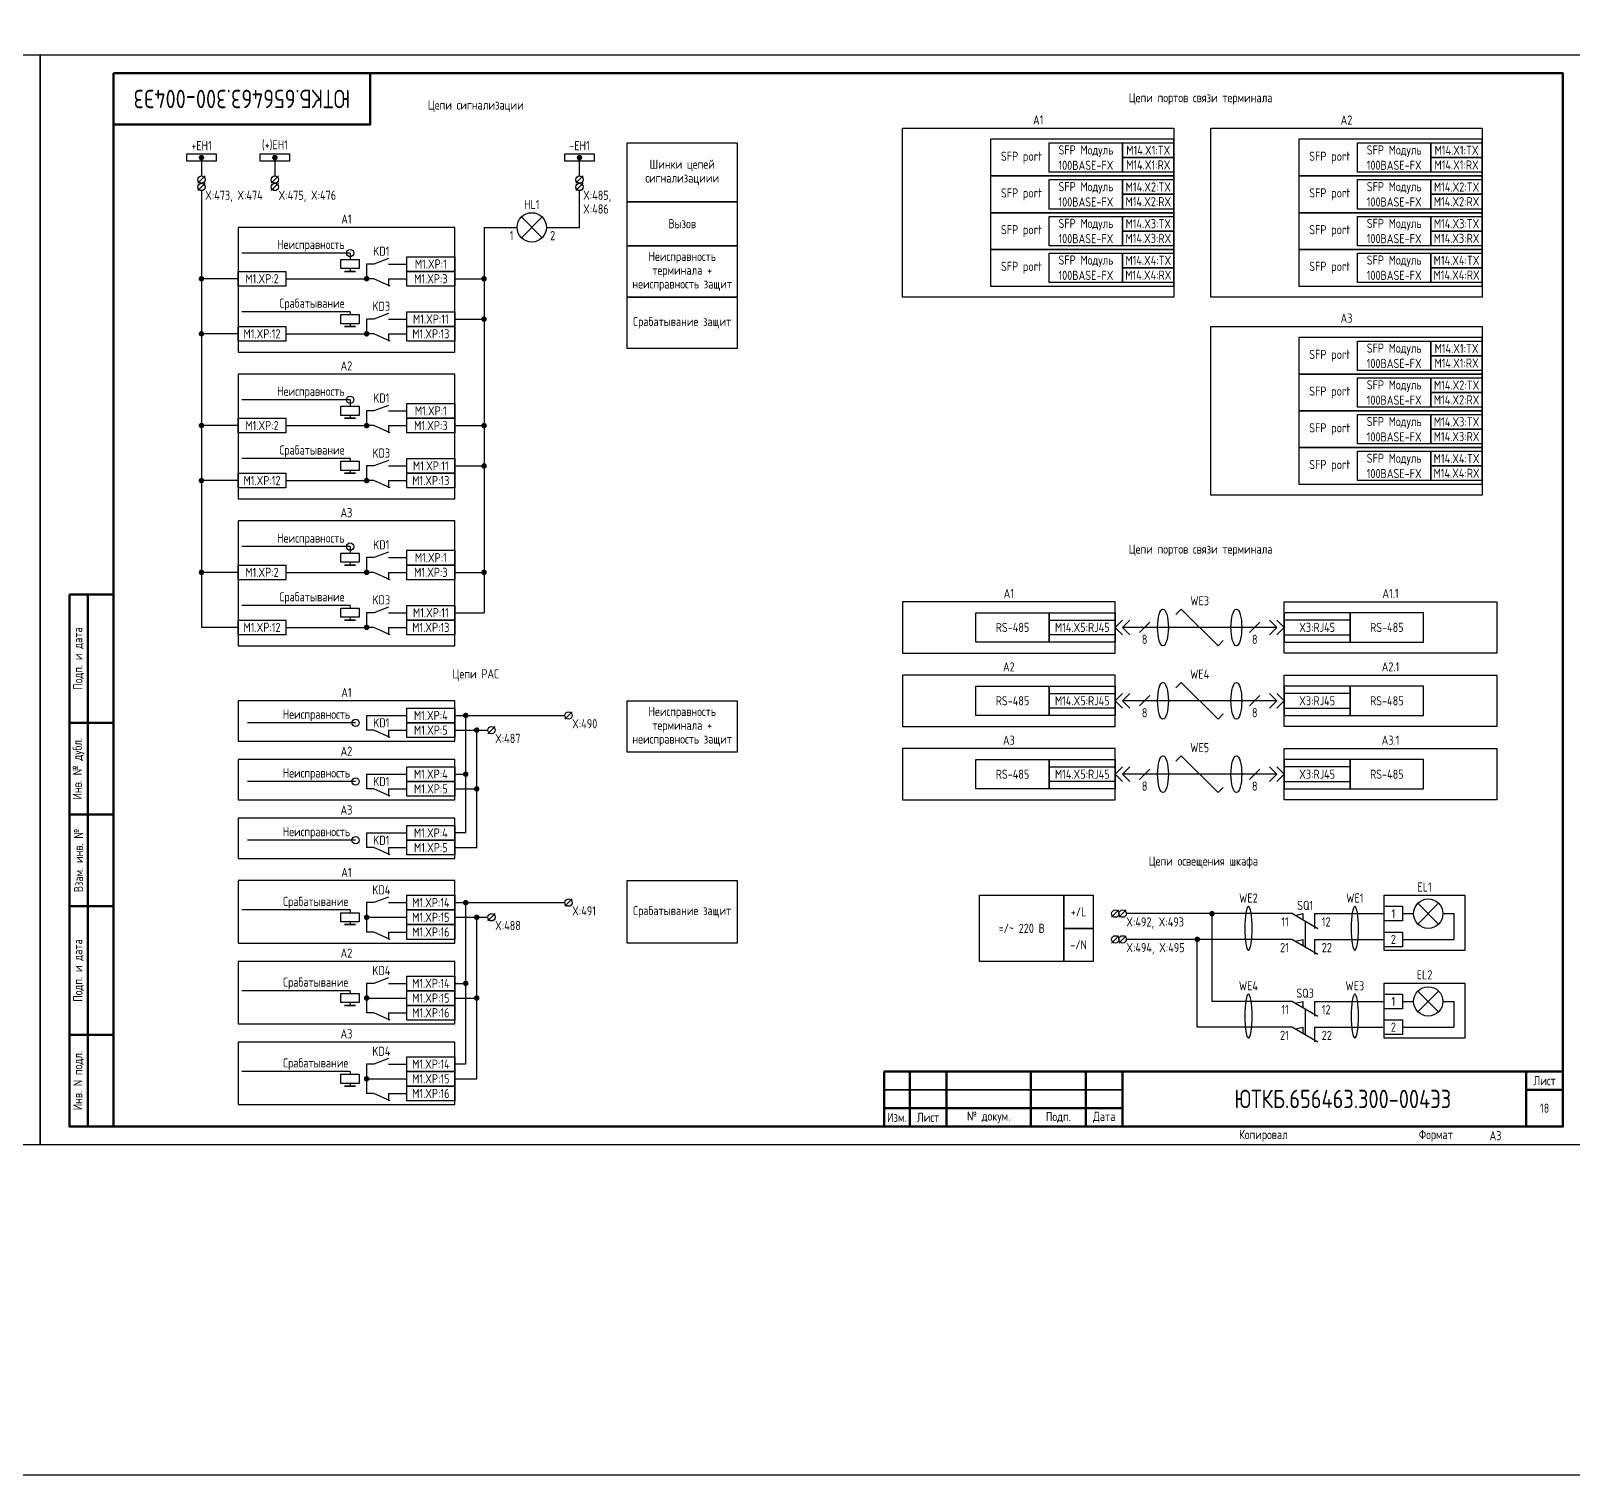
# Model space of a CAD drawing. Header units: millimetres. Extents: x -1612 to 9998, y -90 to 1220.
# Drawn here: x 7137.5 to 7557.5, y -90 to 303.6 of the extents above; entities that cross this region are included whole.
import ezdxf

# ---------------------------------------------------------------- set-up
doc = ezdxf.new("R2010")
doc.units = ezdxf.units.MM
doc.styles.add('Gost_type_A', font='GOST_0.TTF')

# ---------------------------------------------------------------- blocks, each defined once
blk = doc.blocks.new('Штамп угловой верхний')
at = {"lineweight": 50}
blk.add_lwpolyline([(0, 0), (70, 0), (70, -14), (0, -14)], close=True, dxfattribs=at)
blk = doc.blocks.new('Формат_А3')
blk.add_lwpolyline([(-420, 297), (0, 297), (0, 0), (-420, 0)], close=True)
at = {"lineweight": 50}
blk.add_lwpolyline([(-400, 292), (-5, 292), (-5, 5), (-400, 5)], close=True, dxfattribs=at)
blk = doc.blocks.new('Штамп малый нижний')
at = {"lineweight": 50}
for points in [[(-185, 15), (-178, 15), (-178, 5), (-185, 5)], [(-178, 15), (-168, 15), (-168, 5), (-178, 5)], [(-168, 15), (-145, 15), (-145, 5), (-168, 5)], [(-145, 15), (-130, 15), (-130, 5), (-145, 5)], [(-130, 15), (-120, 15), (-120, 5), (-130, 5)], [(-120, 15), (-10, 15), (-10, 0), (-120, 0)], [(-10, 15), (0, 15), (0, 10), (-10, 10)], [(-10, 10), (0, 10), (0, 0), (-10, 0)], [(-185, 5), (-178, 5), (-178, 0), (-185, 0)], [(-178, 5), (-168, 5), (-168, 0), (-178, 0)], [(-168, 5), (-145, 5), (-145, 0), (-168, 0)], [(-145, 5), (-130, 5), (-130, 0), (-145, 0)], [(-130, 5), (-120, 5), (-120, 0), (-130, 0)]]:
    blk.add_lwpolyline(points, close=True, dxfattribs=at)
for points in [[(-185, 15), (-178, 15), (-178, 10), (-185, 10)], [(-178, 15), (-168, 15), (-168, 10), (-178, 10)], [(-168, 15), (-145, 15), (-145, 10), (-168, 10)], [(-145, 15), (-130, 15), (-130, 10), (-145, 10)], [(-130, 15), (-120, 15), (-120, 10), (-130, 10)], [(-185, 10), (-178, 10), (-178, 5), (-185, 5)], [(-178, 10), (-168, 10), (-168, 5), (-178, 5)], [(-168, 10), (-145, 10), (-145, 5), (-168, 5)], [(-145, 10), (-130, 10), (-130, 5), (-145, 5)], [(-130, 10), (-120, 10), (-120, 5), (-130, 5)]]:
    blk.add_lwpolyline(points, close=True)
at = {"char_height": 2.5, "style": 'Gost_type_A'}
for s, insert, width, attachment_point in [('Лист', (-5, 12.5), 10, 5), ('Изм.', (-181.5, 2.5), 7, 5), ('Лист', (-173, 2.5), 10, 5), ('№ докум.', (-156.5, 2.5), 23, 5), ('Подп.', (-137.5, 2.5), 15, 5), ('Дата', (-125, 2.5), 10, 5), ('Копировал', (-75, -2.53), 13.1202, 6), ('Формат', (-30, -2.53), 13.1202, 6)]:
    blk.add_mtext(s, dxfattribs=dict(at, insert=insert, width=width, attachment_point=attachment_point))
blk = doc.blocks.new('POINT')
at = {"const_width": 0.75}
blk.add_lwpolyline([(-0.375, 0, 1), (0.375, 0, 1)], format="xyb", close=True, dxfattribs=at)
blk = doc.blocks.new('Шинка')
blk.add_lwpolyline([(-4, 1), (4, 1), (4, -1), (-4, -1)], close=True)
blk.add_blockref('POINT', (0, 0))
blk = doc.blocks.new('Штамп левый нижний')
at = {"lineweight": 50}
for points in [[(-12, 145), (-7, 145), (-7, 110), (-12, 110)], [(-7, 145), (0, 145), (0, 110), (-7, 110)], [(-12, 110), (-7, 110), (-7, 85), (-12, 85)], [(-7, 110), (0, 110), (0, 85), (-7, 85)], [(-12, 85), (-7, 85), (-7, 60), (-12, 60)], [(-7, 85), (0, 85), (0, 60), (-7, 60)], [(-12, 60), (-7, 60), (-7, 25), (-12, 25)], [(-7, 60), (0, 60), (0, 25), (-7, 25)], [(-12, 25), (-7, 25), (-7, 0), (-12, 0)], [(-7, 25), (0, 25), (0, 0), (-7, 0)]]:
    blk.add_lwpolyline(points, close=True, dxfattribs=at)
at = {"char_height": 2.5, "attachment_point": 5, "rotation": 90, "style": 'Gost_type_A'}
for s, insert, width in [('Подп. и дата', (-9.5, 127.5), 35), ('Инв. № дубл.', (-9.5, 97.5), 25), ('Взам. инв. №', (-9.5, 72.5), 25), ('Подп. и дата', (-9.5, 42.5), 35), ('Инв. N подл.', (-9.5, 12.5), 25)]:
    blk.add_mtext(s, dxfattribs=dict(at, insert=insert, width=width))

msp = doc.modelspace()

# ---------------------------------------------------------------- linework, layer by layer
for p, q in [((7184, 269), (7184, 264)), ((7287, 264), (7287, 269)), ((7204, 268), (7204, 264)), ((7185, 264), (7183, 262)), ((7185, 262), (7183, 260)), ((7205, 264), (7203, 262)), ((7205, 262), (7203, 260)), ((7288, 264), (7286, 262)), ((7288, 262), (7286, 260)), ((7287, 262), (7287, 262.01)), ((7287, 262), (7287, 262.01)), ((7184, 260), (7184, 141)), ((7287, 250), (7287, 260)), ((7271.17, 252.83), (7276.83, 247.17)), ((7276.83, 252.83), (7271.17, 247.17)), ((7261, 250), (7270, 250)), ((7261, 250), (7261, 145)), ((7278, 250), (7287, 250)), ((7224.5, 243), (7195, 243)), ((7224.5, 243), (7224.5, 241.25)), ((7194, 236), (7184, 236)), ((7224.5, 238.75), (7224.5, 238)), ((7235, 236), (7235, 234)), ((7253, 236), (7261, 236)), ((7224.5, 227), (7195, 227)), ((7224.5, 227), (7224.5, 226.25)), ((7224.5, 223.75), (7224.5, 223)), ((7253, 225), (7261, 225)), ((7194, 221), (7184, 221)), ((7235, 221), (7235, 219)), ((7224.5, 203), (7195, 203)), ((7224.5, 203), (7224.5, 201.25)), ((7224.5, 198.75), (7224.5, 198)), ((7194, 196), (7184, 196)), ((7235, 196), (7235, 194)), ((7253, 196), (7261, 196)), ((7224.5, 187), (7195, 187)), ((7224.5, 187), (7224.5, 186.25)), ((7253, 185), (7261, 185)), ((7194, 181), (7184, 181)), ((7224.5, 183.75), (7224.5, 183)), ((7235, 181), (7235, 179)), ((7224.5, 163), (7195, 163)), ((7224.5, 163), (7224.5, 161.25)), ((7194, 156), (7184, 156)), ((7224.5, 158.75), (7224.5, 158)), ((7235, 156), (7235, 154)), ((7253, 156), (7261, 156)), ((7224.5, 147), (7195, 147)), ((7224.5, 147), (7224.5, 146.25)), ((7224.5, 143.75), (7224.5, 143)), ((7253, 145), (7261, 145)), ((7433, 141), (7435, 143)), ((7433, 141), (7435, 143)), ((7435, 141), (7437, 143)), ((7435, 141), (7437, 143)), ((7449.53, 144.53), (7451, 146)), ((7451, 146), (7461, 136)), ((7477, 141), (7475, 143)), ((7477, 141), (7475, 143)), ((7479, 141), (7477, 143)), ((7479, 141), (7477, 143)), ((7194, 141), (7184, 141)), ((7235, 141), (7235, 139)), ((7433, 141), (7435, 139)), ((7433, 141), (7435, 139)), ((7477, 141), (7435, 141)), ((7435, 141), (7437, 139)), ((7435, 141), (7437, 139)), ((7442.41, 142.41), (7439.59, 139.59)), ((7472.41, 142.41), (7469.59, 139.59)), ((7477, 141), (7475, 139)), ((7477, 141), (7475, 139)), ((7479, 141), (7477, 139)), ((7479, 141), (7477, 139)), ((7461, 136), (7462.41, 137.41)), ((7449.53, 124.53), (7451, 126)), ((7451, 126), (7461, 116)), ((7433, 121), (7435, 123)), ((7433, 121), (7435, 123)), ((7435, 121), (7437, 123)), ((7435, 121), (7437, 123)), ((7442.41, 122.41), (7439.59, 119.59)), ((7472.41, 122.41), (7469.59, 119.59)), ((7477, 121), (7475, 123)), ((7477, 121), (7475, 123)), ((7479, 121), (7477, 123)), ((7479, 121), (7477, 123)), ((7285.01, 118), (7283.01, 116)), ((7433, 121), (7435, 119)), ((7433, 121), (7435, 119)), ((7477, 121), (7435, 121)), ((7435, 121), (7437, 119)), ((7435, 121), (7437, 119)), ((7477, 121), (7475, 119)), ((7477, 121), (7475, 119)), ((7479, 121), (7477, 119)), ((7479, 121), (7477, 119)), ((7226, 115), (7196.5, 115)), ((7229, 117), (7229, 113)), ((7253, 117), (7283, 117)), ((7256, 85), (7256, 117)), ((7264.01, 114), (7262.01, 112)), ((7461, 116), (7462.41, 117.41)), ((7235, 113), (7235, 111)), ((7253, 113), (7262, 113)), ((7259, 81), (7259, 113)), ((7449.53, 104.53), (7451, 106)), ((7451, 106), (7461, 96)), ((7229, 101), (7229, 97)), ((7253, 101), (7256, 101)), ((7433, 101), (7435, 103)), ((7433, 101), (7435, 103)), ((7433, 101), (7435, 99)), ((7433, 101), (7435, 99)), ((7435, 101), (7437, 103)), ((7435, 101), (7437, 103)), ((7477, 101), (7435, 101)), ((7435, 101), (7437, 99)), ((7435, 101), (7437, 99)), ((7442.41, 102.41), (7439.59, 99.59)), ((7472.41, 102.41), (7469.59, 99.59)), ((7477, 101), (7475, 103)), ((7477, 101), (7475, 103)), ((7477, 101), (7475, 99)), ((7477, 101), (7475, 99)), ((7479, 101), (7477, 103)), ((7479, 101), (7477, 103)), ((7479, 101), (7477, 99)), ((7479, 101), (7477, 99)), ((7226, 99), (7196.5, 99)), ((7235, 97), (7235, 95)), ((7253, 97), (7259, 97)), ((7461, 96), (7462.41, 97.41)), ((7229, 85), (7229, 81)), ((7256, 85), (7253, 85)), ((7226, 83), (7196.5, 83)), ((7235, 81), (7235, 79)), ((7253, 81), (7259, 81)), ((7224.5, 64), (7195, 64)), ((7224.5, 64), (7224.5, 63.25)), ((7253, 66), (7283, 66)), ((7256, 22), (7256, 66)), ((7264.01, 63), (7262.01, 61)), ((7285.01, 67), (7283.01, 65)), ((7434.01, 64), (7432.01, 62)), ((7436.01, 64), (7434.01, 62)), ((7481.28, 63), (7436.01, 63)), ((7481.28, 63), (7488.2, 59)), ((7482.14, 62.5), (7484.14, 63)), ((7484.14, 63), (7484.14, 61.34)), ((7487.28, 63), (7487.28, 59)), ((7487.28, 63), (7506.28, 63)), ((7511.28, 63), (7514.28, 63)), ((7515.45, 65.83), (7521.11, 60.17)), ((7521.11, 65.83), (7515.45, 60.17)), ((7522.28, 63), (7525.28, 63)), ((7525.28, 63), (7525.28, 56)), ((7224.5, 60.75), (7224.5, 60)), ((7253, 62), (7262, 62)), ((7259, 18), (7259, 62)), ((7459.36, 39.09), (7459.36, 62.99)), ((7235, 58), (7235, 56)), ((7434.01, 57), (7432.01, 55)), ((7436.01, 57), (7434.01, 55)), ((7481.28, 56), (7436.01, 56)), ((7455.36, 32.09), (7455.36, 55.99)), ((7481.28, 56), (7488.2, 52)), ((7482.14, 55.5), (7484.14, 56)), ((7484.14, 56), (7484.14, 54.34)), ((7487.28, 56), (7487.28, 52)), ((7487.28, 56), (7506.28, 56)), ((7511.28, 56), (7525.28, 56)), ((7224.5, 42), (7195, 42)), ((7224.5, 42), (7224.5, 41.25)), ((7253, 44), (7256, 44)), ((7224.5, 38.75), (7224.5, 38)), ((7253, 40), (7259, 40)), ((7481.28, 39.09), (7459.36, 39.09)), ((7481.28, 39.09), (7488.2, 35.09)), ((7482.14, 38.59), (7484.14, 39.09)), ((7484.14, 39.09), (7484.14, 37.43)), ((7487.28, 39.09), (7487.28, 35.09)), ((7487.28, 39.09), (7506.28, 39.09)), ((7511.28, 39.09), (7514.28, 39.09)), ((7515.45, 41.91), (7521.11, 36.26)), ((7521.11, 41.91), (7515.45, 36.26)), ((7522.28, 39.09), (7525.28, 39.09)), ((7525.28, 39.09), (7525.28, 32.09)), ((7235, 36), (7235, 34)), ((7481.28, 32.09), (7455.36, 32.09)), ((7481.28, 32.09), (7488.2, 28.09)), ((7482.14, 31.59), (7484.14, 32.09)), ((7484.14, 32.09), (7484.14, 30.43)), ((7487.28, 32.09), (7487.28, 28.09)), ((7487.28, 32.09), (7506.28, 32.09)), ((7511.28, 32.09), (7525.28, 32.09)), ((7256, 22), (7253, 22)), ((7224.5, 20), (7195, 20)), ((7224.5, 20), (7224.5, 19.25)), ((7253, 18), (7259, 18)), ((7224.5, 16.75), (7224.5, 16)), ((7235, 14), (7235, 12))]:
    msp.add_line(p, q)
at = {"ltscale": 1.08}
for p, q in [((7231, 240), (7229, 240)), ((7229, 240), (7229, 236)), ((7235, 240), (7240, 240)), ((7207, 236), (7229, 236)), ((7231, 236), (7229, 236)), ((7235, 236), (7240, 236)), ((7231, 225), (7229, 225)), ((7229, 225), (7229, 221)), ((7235, 225), (7240, 225)), ((7207, 221), (7229, 221)), ((7231, 221), (7229, 221)), ((7235, 221), (7240, 221)), ((7231, 200), (7229, 200)), ((7229, 200), (7229, 196)), ((7235, 200), (7240, 200)), ((7207, 196), (7229, 196)), ((7231, 196), (7229, 196)), ((7235, 196), (7240, 196)), ((7231, 185), (7229, 185)), ((7229, 185), (7229, 181)), ((7235, 185), (7240, 185)), ((7207, 181), (7229, 181)), ((7231, 181), (7229, 181)), ((7235, 181), (7240, 181)), ((7231, 160), (7229, 160)), ((7229, 160), (7229, 156)), ((7235, 160), (7240, 160)), ((7207, 156), (7229, 156)), ((7231, 156), (7229, 156)), ((7235, 156), (7240, 156)), ((7231, 145), (7229, 145)), ((7229, 145), (7229, 141)), ((7235, 145), (7240, 145)), ((7207, 141), (7229, 141)), ((7231, 141), (7229, 141)), ((7235, 141), (7240, 141)), ((7229, 117), (7240, 117)), ((7231, 113), (7229, 113)), ((7235, 113), (7240, 113)), ((7229, 101), (7240, 101)), ((7231, 97), (7229, 97)), ((7235, 97), (7240, 97)), ((7229, 85), (7240, 85)), ((7231, 81), (7229, 81)), ((7235, 81), (7240, 81)), ((7231, 66), (7229, 66)), ((7229, 66), (7229, 58)), ((7235, 66), (7240, 66)), ((7229, 62), (7240, 62)), ((7231, 58), (7229, 58)), ((7235, 58), (7240, 58)), ((7231, 44), (7229, 44)), ((7229, 44), (7229, 36)), ((7235, 44), (7240, 44)), ((7229, 40), (7240, 40)), ((7231, 36), (7229, 36)), ((7235, 36), (7240, 36)), ((7231, 22), (7229, 22)), ((7229, 22), (7229, 14)), ((7235, 22), (7240, 22)), ((7229, 18), (7240, 18)), ((7231, 14), (7229, 14)), ((7235, 14), (7240, 14))]:
    msp.add_line(p, q, dxfattribs=at)
at = {"ltscale": 4.32}
for p, q in [((7235, 241.5), (7231, 240)), ((7235.39, 234), (7231, 236)), ((7235, 226.5), (7231, 225)), ((7235.39, 219), (7231, 221)), ((7235, 201.5), (7231, 200)), ((7235.39, 194), (7231, 196)), ((7235, 186.5), (7231, 185)), ((7235.39, 179), (7231, 181)), ((7235, 161.5), (7231, 160)), ((7235.39, 154), (7231, 156)), ((7235, 146.5), (7231, 145)), ((7235.39, 139), (7231, 141)), ((7235.39, 111), (7231, 113)), ((7235.39, 95), (7231, 97)), ((7235.39, 79), (7231, 81)), ((7235, 67.5), (7231, 66)), ((7235.39, 56), (7231, 58)), ((7235, 45.5), (7231, 44)), ((7235.39, 34), (7231, 36)), ((7235, 23.5), (7231, 22)), ((7235.39, 12), (7231, 14))]:
    msp.add_line(p, q, dxfattribs=at)
at = {"ltscale": 0.5}
for p, q in [((7484.74, 61), (7484.74, 54)), ((7484.74, 37.09), (7484.74, 30.09))]:
    msp.add_line(p, q, dxfattribs=at)
for points in [[(-1612, 1220), (9998.36, 1220), (9998.36, -90), (-1612, -90)], [(7330, 257), (7300, 257), (7300, 273), (7330, 273)], [(7375, 277), (7449, 277), (7449, 231), (7375, 231)], [(7399, 264), (7449, 264), (7449, 274), (7399, 274)], [(7415, 273), (7435, 273), (7435, 265), (7415, 265)], [(7435, 273), (7449, 273), (7449, 269), (7435, 269)], [(7459, 277), (7533, 277), (7533, 231), (7459, 231)], [(7483, 264), (7533, 264), (7533, 274), (7483, 274)], [(7499, 273), (7519, 273), (7519, 265), (7499, 265)], [(7519, 273), (7533, 273), (7533, 269), (7519, 269)], [(7435, 269), (7449, 269), (7449, 265), (7435, 265)], [(7519, 269), (7533, 269), (7533, 265), (7519, 265)], [(7399, 254), (7449, 254), (7449, 264), (7399, 264)], [(7415, 263), (7435, 263), (7435, 255), (7415, 255)], [(7435, 263), (7449, 263), (7449, 259), (7435, 259)], [(7483, 254), (7533, 254), (7533, 264), (7483, 264)], [(7499, 263), (7519, 263), (7519, 255), (7499, 255)], [(7519, 263), (7533, 263), (7533, 259), (7519, 259)], [(7330, 245), (7300, 245), (7300, 257), (7330, 257)], [(7435, 259), (7449, 259), (7449, 255), (7435, 255)], [(7519, 259), (7533, 259), (7533, 255), (7519, 255)], [(7399, 244), (7449, 244), (7449, 254), (7399, 254)], [(7415, 253), (7435, 253), (7435, 245), (7415, 245)], [(7435, 253), (7449, 253), (7449, 249), (7435, 249)], [(7483, 244), (7533, 244), (7533, 254), (7483, 254)], [(7499, 253), (7519, 253), (7519, 245), (7499, 245)], [(7519, 253), (7533, 253), (7533, 249), (7519, 249)], [(7194, 216), (7253, 216), (7253, 250), (7194, 250)], [(7435, 249), (7449, 249), (7449, 245), (7435, 245)], [(7519, 249), (7533, 249), (7533, 245), (7519, 245)], [(7330, 231), (7300, 231), (7300, 245), (7330, 245)], [(7399, 234), (7449, 234), (7449, 244), (7399, 244)], [(7483, 234), (7533, 234), (7533, 244), (7483, 244)], [(7227, 241.25), (7227, 238.75), (7222, 238.75), (7222, 241.25)], [(7240, 242), (7253, 242), (7253, 238), (7240, 238)], [(7415, 243), (7435, 243), (7435, 235), (7415, 235)], [(7435, 243), (7449, 243), (7449, 239), (7435, 239)], [(7499, 243), (7519, 243), (7519, 235), (7499, 235)], [(7519, 243), (7533, 243), (7533, 239), (7519, 239)], [(7194, 238), (7207, 238), (7207, 234), (7194, 234)], [(7226, 238), (7223, 238)], [(7240, 238), (7253, 238), (7253, 234), (7240, 234)], [(7435, 239), (7449, 239), (7449, 235), (7435, 235)], [(7519, 239), (7533, 239), (7533, 235), (7519, 235)], [(7330, 217), (7300, 217), (7300, 231), (7330, 231)], [(7240, 227), (7253, 227), (7253, 223), (7240, 223)], [(7194, 223), (7207, 223), (7207, 219), (7194, 219)], [(7227, 226.25), (7227, 223.75), (7222, 223.75), (7222, 226.25)], [(7226, 223), (7223, 223)], [(7240, 223), (7253, 223), (7253, 219), (7240, 219)], [(7459, 223), (7533, 223), (7533, 177), (7459, 177)], [(7483, 210), (7533, 210), (7533, 220), (7483, 220)], [(7499, 219), (7519, 219), (7519, 211), (7499, 211)], [(7519, 219), (7533, 219), (7533, 215), (7519, 215)], [(7519, 215), (7533, 215), (7533, 211), (7519, 211)], [(7194, 176), (7253, 176), (7253, 210), (7194, 210)], [(7483, 200), (7533, 200), (7533, 210), (7483, 210)], [(7499, 209), (7519, 209), (7519, 201), (7499, 201)], [(7519, 209), (7533, 209), (7533, 205), (7519, 205)], [(7240, 202), (7253, 202), (7253, 198), (7240, 198)], [(7519, 205), (7533, 205), (7533, 201), (7519, 201)], [(7194, 198), (7207, 198), (7207, 194), (7194, 194)], [(7227, 201.25), (7227, 198.75), (7222, 198.75), (7222, 201.25)], [(7226, 198), (7223, 198)], [(7240, 198), (7253, 198), (7253, 194), (7240, 194)], [(7483, 190), (7533, 190), (7533, 200), (7483, 200)], [(7499, 199), (7519, 199), (7519, 191), (7499, 191)], [(7519, 199), (7533, 199), (7533, 195), (7519, 195)], [(7519, 195), (7533, 195), (7533, 191), (7519, 191)], [(7483, 180), (7533, 180), (7533, 190), (7483, 190)], [(7499, 189), (7519, 189), (7519, 181), (7499, 181)], [(7519, 189), (7533, 189), (7533, 185), (7519, 185)], [(7227, 186.25), (7227, 183.75), (7222, 183.75), (7222, 186.25)], [(7240, 187), (7253, 187), (7253, 183), (7240, 183)], [(7519, 185), (7533, 185), (7533, 181), (7519, 181)], [(7194, 183), (7207, 183), (7207, 179), (7194, 179)], [(7226, 183), (7223, 183)], [(7240, 183), (7253, 183), (7253, 179), (7240, 179)], [(7194, 136), (7253, 136), (7253, 170), (7194, 170)], [(7227, 161.25), (7227, 158.75), (7222, 158.75), (7222, 161.25)], [(7240, 162), (7253, 162), (7253, 158), (7240, 158)], [(7194, 158), (7207, 158), (7207, 154), (7194, 154)], [(7226, 158), (7223, 158)], [(7240, 158), (7253, 158), (7253, 154), (7240, 154)], [(7240, 147), (7253, 147), (7253, 143), (7240, 143)], [(7375, 134), (7433, 134), (7433, 148), (7375, 148)], [(7537, 134), (7479, 134), (7479, 148), (7537, 148)], [(7194, 143), (7207, 143), (7207, 139), (7194, 139)], [(7227, 146.25), (7227, 143.75), (7222, 143.75), (7222, 146.25)], [(7226, 143), (7223, 143)], [(7240, 143), (7253, 143), (7253, 139), (7240, 139)], [(7395, 145), (7415, 145), (7415, 137), (7395, 137)], [(7415, 145), (7433, 145), (7433, 137), (7415, 137)], [(7415, 143), (7433, 143), (7433, 139), (7415, 139)], [(7497, 145), (7479, 145), (7479, 137), (7497, 137)], [(7497, 143), (7479, 143), (7479, 139), (7497, 139)], [(7517, 145), (7497, 145), (7497, 137), (7517, 137)], [(7375, 114), (7433, 114), (7433, 128), (7375, 128)], [(7537, 114), (7479, 114), (7479, 128), (7537, 128)], [(7395, 125), (7415, 125), (7415, 117), (7395, 117)], [(7415, 125), (7433, 125), (7433, 117), (7415, 117)], [(7415, 123), (7433, 123), (7433, 119), (7415, 119)], [(7497, 125), (7479, 125), (7479, 117), (7497, 117)], [(7497, 123), (7479, 123), (7479, 119), (7497, 119)], [(7517, 125), (7497, 125), (7497, 117), (7517, 117)], [(7194, 110), (7253, 110), (7253, 121), (7194, 121)], [(7240, 119), (7253, 119), (7253, 115), (7240, 115)], [(7330, 107), (7300, 107), (7300, 121), (7330, 121)], [(7240, 115), (7253, 115), (7253, 111), (7240, 111)], [(7194, 94), (7253, 94), (7253, 105), (7194, 105)], [(7375, 94), (7433, 94), (7433, 108), (7375, 108)], [(7395, 105), (7415, 105), (7415, 97), (7395, 97)], [(7415, 105), (7433, 105), (7433, 97), (7415, 97)], [(7537, 94), (7479, 94), (7479, 108), (7537, 108)], [(7497, 105), (7479, 105), (7479, 97), (7497, 97)], [(7517, 105), (7497, 105), (7497, 97), (7517, 97)], [(7240, 103), (7253, 103), (7253, 99), (7240, 99)], [(7415, 103), (7433, 103), (7433, 99), (7415, 99)], [(7497, 103), (7479, 103), (7479, 99), (7497, 99)], [(7240, 99), (7253, 99), (7253, 95), (7240, 95)], [(7194, 78), (7253, 78), (7253, 89), (7194, 89)], [(7240, 87), (7253, 87), (7253, 83), (7240, 83)], [(7240, 83), (7253, 83), (7253, 79), (7240, 79)], [(7194, 55), (7253, 55), (7253, 72), (7194, 72)], [(7330, 55), (7300, 55), (7300, 72), (7330, 72)], [(7240, 68), (7253, 68), (7253, 64), (7240, 64)], [(7419, 50), (7396, 50), (7396, 68), (7419, 68)], [(7427, 59), (7419, 59), (7419, 68), (7427, 68)], [(7506.28, 68), (7528.28, 68), (7528.28, 53), (7506.28, 53)], [(7227, 63.25), (7227, 60.75), (7222, 60.75), (7222, 63.25)], [(7240, 64), (7253, 64), (7253, 60), (7240, 60)], [(7506.28, 65), (7511.28, 65), (7511.28, 61), (7506.28, 61)], [(7226, 60), (7223, 60)], [(7240, 60), (7253, 60), (7253, 56), (7240, 56)], [(7427, 50), (7419, 50), (7419, 59), (7427, 59)], [(7506.28, 58), (7511.28, 58), (7511.28, 54), (7506.28, 54)], [(7194, 33), (7253, 33), (7253, 50), (7194, 50)], [(7240, 46), (7253, 46), (7253, 42), (7240, 42)], [(7240, 42), (7253, 42), (7253, 38), (7240, 38)], [(7506.28, 44.09), (7528.28, 44.09), (7528.28, 29.09), (7506.28, 29.09)], [(7227, 41.25), (7227, 38.75), (7222, 38.75), (7222, 41.25)], [(7226, 38), (7223, 38)], [(7240, 38), (7253, 38), (7253, 34), (7240, 34)], [(7506.28, 41.09), (7511.28, 41.09), (7511.28, 37.09), (7506.28, 37.09)], [(7506.28, 34.09), (7511.28, 34.09), (7511.28, 30.09), (7506.28, 30.09)], [(7194, 11), (7253, 11), (7253, 28), (7194, 28)], [(7240, 24), (7253, 24), (7253, 20), (7240, 20)], [(7227, 19.25), (7227, 16.75), (7222, 16.75), (7222, 19.25)], [(7240, 20), (7253, 20), (7253, 16), (7240, 16)], [(7226, 16), (7223, 16)], [(7240, 16), (7253, 16), (7253, 12), (7240, 12)]]:
    msp.add_lwpolyline(points, close=True)
for centre, radius in [((7184, 263), 1), ((7184, 261), 1), ((7204, 263), 1), ((7204, 261), 1), ((7287, 263), 1), ((7287, 261), 1), ((7274, 250), 4), ((7224.5, 243), 1), ((7224.5, 203), 1), ((7224.5, 163), 1), ((7284.01, 117), 1), ((7226, 115), 1), ((7263.01, 113), 1), ((7226, 99), 1), ((7226, 83), 1), ((7263.01, 62), 1), ((7284.01, 66), 1), ((7433.01, 63), 1), ((7435.01, 63), 1), ((7518.28, 63), 4), ((7433.01, 56), 1), ((7435.01, 56), 1), ((7518.28, 39.09), 4)]:
    msp.add_circle(centre, radius)
for centre in [(7446, 141), (7466, 141), (7446, 121), (7466, 121), (7446, 101), (7466, 101)]:
    msp.add_ellipse(centre, major_axis=(0, -5), ratio=0.293778)
at = {"extrusion": (0, 0, -1)}
for centre in [(7469.28, 59), (7498.28, 59), (7469.28, 35.09), (7498.28, 35.09)]:
    msp.add_ellipse(centre, major_axis=(0, -6), ratio=0.166667, dxfattribs=at)

# ---------------------------------------------------------------- block references
for name, p in [('Формат_А3', (7140, 0)), ('Формат_А3', (7560, 0)), ('Штамп угловой верхний', (7160, 292)), ('Шинка', (7184, 269)), ('Шинка', (7204, 269)), ('Шинка', (7287, 269)), ('POINT', (7184, 236)), ('POINT', (7229, 236)), ('POINT', (7261, 236)), ('POINT', (7261, 225)), ('POINT', (7184, 221)), ('POINT', (7229, 221)), ('POINT', (7184, 196)), ('POINT', (7229, 196)), ('POINT', (7261, 196)), ('POINT', (7261, 185)), ('POINT', (7184, 181)), ('POINT', (7229, 181)), ('POINT', (7184, 156)), ('POINT', (7229, 156)), ('POINT', (7261, 156)), ('Штамп левый нижний', (7160, 5)), ('POINT', (7229, 141)), ('POINT', (7256, 117)), ('POINT', (7259, 113)), ('POINT', (7256, 101)), ('POINT', (7259, 97)), ('POINT', (7256, 66)), ('POINT', (7459.36, 62.99)), ('POINT', (7229, 62)), ('POINT', (7259, 62)), ('POINT', (7455.36, 55.99)), ('POINT', (7256, 44)), ('POINT', (7229, 40)), ('POINT', (7259, 40)), ('POINT', (7229, 18)), ('Штамп малый нижний', (7555, 5))]:
    msp.add_blockref(name, p)

# ---------------------------------------------------------------- texts
at = {"insert": (7195, 285), "char_height": 5, "width": 70, "attachment_point": 5, "rotation": 180, "style": 'Gost_type_A'}
msp.add_mtext('ЮТКБ.656463.300-004Э3', dxfattribs=at)
at = {"char_height": 2.5, "style": 'Gost_type_A'}
for s, insert, width, attachment_point, line_spacing_factor in [('Цепи портов связи терминала', (7456.25, 285), 197.5, 5, 0.9), ('Цепи сигнализации', (7258.75, 283), 197.5, 5, 0.9), ('A1', (7412, 278), 74.0002, 8, 0.9), ('A2', (7496, 278), 74.0002, 8, 0.9), ('Шинки цепей сигнализациии', (7315, 265), 29.9999, 5, 0.9), ('A1', (7223.5, 251), 59, 8, 0.9), ('Вызов', (7315, 251), 29.9999, 5, 0.9), ('Неисправность', (7223, 245), 37, 6, 0.8), ('Неисправность терминала + неисправность защит', (7315, 238), 29.9999, 5, 0.9), ('Срабатывание', (7223, 229), 37, 6, 0.8), ('Срабатывание защит', (7315, 224), 29.9999, 5, 0.9), ('A3', (7496, 224), 74.0002, 8, 0.9), ('A2', (7223.5, 211), 59, 8, 0.9), ('Неисправность', (7223, 205), 37, 6, 0.8), ('Срабатывание', (7223, 189), 37, 6, 0.8), ('A3', (7223.5, 171), 59, 8, 0.9), ('Неисправность', (7223, 165), 37, 6, 0.8), ('Цепи портов связи терминала', (7456.25, 162), 197.5, 5, 0.9), ('A1', (7404, 149), 58.0002, 8, 0.9), ('A1.1', (7508, 149), 58.0002, 8, 0.9), ('Срабатывание', (7223, 149), 37, 6, 0.8), ('A2', (7404, 129), 58.0002, 8, 0.9), ('A2.1', (7508, 129), 58.0002, 8, 0.9), ('Цепи РАС', (7258.75, 128), 197.5, 5, 0.9), ('A1', (7223.5, 122), 59, 8, 0.9), ('Неисправность', (7224.5, 117), 37, 6, 0.8), ('Неисправность терминала + неисправность защит', (7315, 114), 29.9999, 5, 0.9), ('A3', (7404, 109), 58.0002, 8, 0.9), ('A3.1', (7508, 109), 58.0002, 8, 0.9), ('A2', (7223.5, 106), 59, 8, 0.9), ('Неисправность', (7224.5, 101), 37, 6, 0.8), ('A3', (7223.5, 90), 59, 8, 0.9), ('Неисправность', (7224.5, 85), 37, 6, 0.8), ('Цепи освещения шкафа', (7457, 77), 122, 5, 0.9), ('A1', (7223.5, 73), 59, 8, 0.9), ('EL1', (7517.28, 69), 21.9942, 8, 0.9), ('Срабатывание', (7224, 66), 37, 6, 0.8), ('Срабатывание защит', (7315, 63.5), 29.9999, 5, 0.9), ('+/L', (7423, 63.5), 8, 5, 0.9), ('=/~ 220 В', (7407.5, 59), 23, 5, 0.9), ('-/N', (7423, 54.5), 8, 5, 0.9), ('A2', (7223.5, 51), 59, 8, 0.9), ('EL2', (7517.28, 45.09), 21.9942, 8, 0.9), ('Срабатывание', (7224, 44), 37, 6, 0.8), ('A3', (7223.5, 29), 59, 8, 0.9), ('Срабатывание', (7224, 22), 37, 6, 0.8)]:
    msp.add_mtext(s, dxfattribs=dict(at, insert=insert, width=width, attachment_point=attachment_point, line_spacing_factor=line_spacing_factor))
at = {"style": 'Gost_type_A'}
for s, insert, char_height, width, attachment_point in [('+EH1', (7184, 271), 2.5, 10, 8), ('(+)EH1', (7204, 271), 2.5, 10, 8), ('-EH1', (7287, 271), 2.5, 10, 8), ('SFP port', (7413, 269), 2.5, 20, 6), ('SFP Mодуль 100BASE-FX', (7425, 269), 2.5, 19.9998, 5), ('M14.X1:TX', (7442, 271), 2.5, 14, 5), ('SFP port', (7497, 269), 2.5, 20, 6), ('SFP Mодуль 100BASE-FX', (7509, 269), 2.5, 19.9998, 5), ('M14.X1:TX', (7526, 271), 2.5, 14, 5), ('M14.X1:RX', (7442, 267), 2.5, 14, 5), ('M14.X1:RX', (7526, 267), 2.5, 14, 5), ('SFP port', (7413, 259), 2.5, 20, 6), ('SFP Mодуль 100BASE-FX', (7425, 259), 2.5, 19.9998, 5), ('M14.X2:TX', (7442, 261), 2.5, 14, 5), ('SFP port', (7497, 259), 2.5, 20, 6), ('SFP Mодуль 100BASE-FX', (7509, 259), 2.5, 19.9998, 5), ('M14.X2:TX', (7526, 261), 2.5, 14, 5), ('HL1', (7274, 255), 2.5, 14, 8), ('M14.X2:RX', (7442, 257), 2.5, 14, 5), ('M14.X2:RX', (7526, 257), 2.5, 14, 5), ('SFP Mодуль 100BASE-FX', (7425, 249), 2.5, 19.9998, 5), ('M14.X3:TX', (7442, 251), 2.5, 14, 5), ('SFP Mодуль 100BASE-FX', (7509, 249), 2.5, 19.9998, 5), ('M14.X3:TX', (7526, 251), 2.5, 14, 5), ('1', (7269, 249), 2.5, 6, 3), ('2', (7279, 249), 2.5, 6, 1), ('SFP port', (7413, 249), 2.5, 20, 6), ('M14.X3:RX', (7442, 247), 2.5, 14, 5), ('SFP port', (7497, 249), 2.5, 20, 6), ('M14.X3:RX', (7526, 247), 2.5, 14, 5), ('KD1', (7233, 243.5), 2.5, 8, 5), ('M1.XP:1', (7246.5, 240), 2.5, 13, 5), ('SFP port', (7413, 239), 2.5, 20, 6), ('SFP Mодуль 100BASE-FX', (7425, 239), 2.5, 19.9998, 5), ('M14.X4:TX', (7442, 241), 2.5, 14, 5), ('SFP port', (7497, 239), 2.5, 20, 6), ('SFP Mодуль 100BASE-FX', (7509, 239), 2.5, 19.9998, 5), ('M14.X4:TX', (7526, 241), 2.5, 14, 5), ('M1.XP:2', (7200.5, 236), 2.5, 13, 5), ('M1.XP:3', (7246.5, 236), 2.5, 13, 5), ('M14.X4:RX', (7442, 237), 2.5, 14, 5), ('M14.X4:RX', (7526, 237), 2.5, 14, 5), ('KD3', (7233, 228.5), 2.5, 8, 5), ('M1.XP:11', (7246.5, 225), 2.5, 13, 5), ('M1.XP:12', (7200.5, 221), 2.5, 13, 5), ('M1.XP:13', (7246.5, 221), 2.5, 13, 5), ('SFP port', (7497, 215), 2.5, 20, 6), ('SFP Mодуль 100BASE-FX', (7509, 215), 2.5, 19.9998, 5), ('M14.X1:RX', (7526, 213), 2.5, 14, 5), ('M14.X1:TX', (7526, 217), 2.5, 14, 5), ('SFP port', (7497, 205), 2.5, 20, 6), ('SFP Mодуль 100BASE-FX', (7509, 205), 2.5, 19.9998, 5), ('M14.X2:TX', (7526, 207), 2.5, 14, 5), ('KD1', (7233, 203.5), 2.5, 8, 5), ('M14.X2:RX', (7526, 203), 2.5, 14, 5), ('M1.XP:1', (7246.5, 200), 2.5, 13, 5), ('SFP Mодуль 100BASE-FX', (7509, 195), 2.5, 19.9998, 5), ('M14.X3:TX', (7526, 197), 2.5, 14, 5), ('M1.XP:2', (7200.5, 196), 2.5, 13, 5), ('M1.XP:3', (7246.5, 196), 2.5, 13, 5), ('SFP port', (7497, 195), 2.5, 20, 6), ('M14.X3:RX', (7526, 193), 2.5, 14, 5), ('KD3', (7233, 188.5), 2.5, 8, 5), ('M1.XP:11', (7246.5, 185), 2.5, 13, 5), ('SFP port', (7497, 185), 2.5, 20, 6), ('SFP Mодуль 100BASE-FX', (7509, 185), 2.5, 19.9998, 5), ('M14.X4:TX', (7526, 187), 2.5, 14, 5), ('M1.XP:12', (7200.5, 181), 2.5, 13, 5), ('M1.XP:13', (7246.5, 181), 2.5, 13, 5), ('M14.X4:RX', (7526, 183), 2.5, 14, 5), ('KD1', (7233, 163.5), 2.5, 8, 5), ('M1.XP:1', (7246.5, 160), 2.5, 13, 5), ('M1.XP:2', (7200.5, 156), 2.5, 13, 5), ('M1.XP:3', (7246.5, 156), 2.5, 13, 5), ('KD3', (7233, 148.5), 2.5, 8, 5), ('WE3', (7456, 147), 2.5, 20, 8), ('M1.XP:11', (7246.5, 145), 2.5, 13, 5), ('M1.XP:12', (7200.5, 141), 2.5, 13, 5), ('M1.XP:13', (7246.5, 141), 2.5, 13, 5), ('RS-485', (7405, 141), 2.5, 19.9998, 5), ('M14.X5:RJ45', (7424, 141), 2.5, 18.0002, 5), ('8', (7441, 139), 2.5, 20, 2), ('8', (7471, 139), 2.5, 20, 2), ('X3:RJ45', (7488, 141), 2.5, 18.0002, 5), ('RS-485', (7507, 141), 2.5, 19.9998, 5), ('WE4', (7456, 127), 2.5, 20, 8), ('RS-485', (7405, 121), 2.5, 19.9998, 5), ('M14.X5:RJ45', (7424, 121), 2.5, 18.0002, 5), ('X3:RJ45', (7488, 121), 2.5, 18.0002, 5), ('RS-485', (7507, 121), 2.5, 19.9998, 5), ('M1.XP:4', (7246.5, 117), 2.5, 13, 5), ('8', (7441, 119), 2.5, 20, 2), ('8', (7471, 119), 2.5, 20, 2), ('KD1', (7233, 115), 2.5, 8, 5), ('M1.XP:5', (7246.5, 113), 2.5, 13, 5), ('WE5', (7456, 107), 2.5, 20, 8), ('M1.XP:4', (7246.5, 101), 2.5, 13, 5), ('RS-485', (7405, 101), 2.5, 19.9998, 5), ('M14.X5:RJ45', (7424, 101), 2.5, 18.0002, 5), ('X3:RJ45', (7488, 101), 2.5, 18.0002, 5), ('RS-485', (7507, 101), 2.5, 19.9998, 5), ('KD1', (7233, 99), 2.5, 8, 5), ('M1.XP:5', (7246.5, 97), 2.5, 13, 5), ('8', (7441, 99), 2.5, 20, 2), ('8', (7471, 99), 2.5, 20, 2), ('KD1', (7233, 83), 2.5, 8, 5), ('M1.XP:4', (7246.5, 85), 2.5, 13, 5), ('M1.XP:5', (7246.5, 81), 2.5, 13, 5), ('KD4', (7233, 69.5), 2.5, 8, 5), ('M1.XP:14', (7246.5, 66), 2.5, 13, 5), ('WE2', (7469.28, 66), 2.5, 10, 8), ('WE1', (7498.28, 66), 2.5, 10, 8), ('M1.XP:15', (7246.5, 62), 2.5, 13, 5), ('SQ1', (7484.74, 64), 2.5, 10, 8), ('1', (7508.78, 63), 2.5, 5, 5), ('M1.XP:16', (7246.5, 58), 2.5, 13, 5), ('11', (7480.28, 62), 2.5, 6, 3), ('12', (7489.28, 62), 2.5, 6, 1), ('21', (7480.28, 55), 2.5, 6, 3), ('22', (7489.28, 55), 2.5, 6, 1), ('2', (7508.78, 56), 2.5, 5, 5), ('KD4', (7233, 47.5), 2.5, 8, 5), ('M1.XP:14', (7246.5, 44), 2.5, 13, 5), ('WE4', (7469.28, 42.09), 2.5, 10, 8), ('SQ3', (7484.74, 40.09), 2.5, 10, 8), ('WE3', (7498.28, 42.09), 2.5, 10, 8), ('M1.XP:15', (7246.5, 40), 2.5, 13, 5), ('11', (7480.28, 38.09), 2.5, 6, 3), ('12', (7489.28, 38.09), 2.5, 6, 1), ('1', (7508.78, 39.09), 2.5, 5, 5), ('M1.XP:16', (7246.5, 36), 2.5, 13, 5), ('21', (7480.28, 31.09), 2.5, 6, 3), ('22', (7489.28, 31.09), 2.5, 6, 1), ('2', (7508.78, 32.09), 2.5, 5, 5), ('KD4', (7233, 25.5), 2.5, 8, 5), ('M1.XP:14', (7246.5, 22), 2.5, 13, 5), ('M1.XP:15', (7246.5, 18), 2.5, 13, 5), ('M1.XP:16', (7246.5, 14), 2.5, 13, 5), ('ЮТКБ.656463.300-004Э3', (7495, 12.5), 5, 120, 5), ('18', (7550, 10), 2.5, 10, 5), ('A3', (7535, 2.5), 2.5, 20, 4)]:
    msp.add_mtext(s, dxfattribs=dict(at, insert=insert, char_height=char_height, width=width, attachment_point=attachment_point))
at = {"color": 210, "char_height": 2.5, "attachment_point": 1, "line_spacing_factor": 0.9, "style": 'Gost_type_A'}
for s, insert, width in [('X:473, X:474', (7185, 260), 16), ('X:475, X:476', (7205, 260), 16), ('X:490', (7285.01, 116), 8), ('X:487', (7264.01, 112), 8), ('X:491', (7285.01, 65), 8), ('X:488', (7264.01, 61), 8), ('X:492, X:493', (7436.01, 62), 17.9949), ('X:494, X:495', (7436.01, 55), 17.9949)]:
    msp.add_mtext(s, dxfattribs=dict(at, insert=insert, width=width))
at = {"color": 6, "insert": (7288, 260), "char_height": 2.5, "width": 16, "attachment_point": 1, "line_spacing_factor": 0.9, "style": 'Gost_type_A'}
msp.add_mtext('X:485,\\PX:486', dxfattribs=at)

doc.saveas('drawing.dxf')
